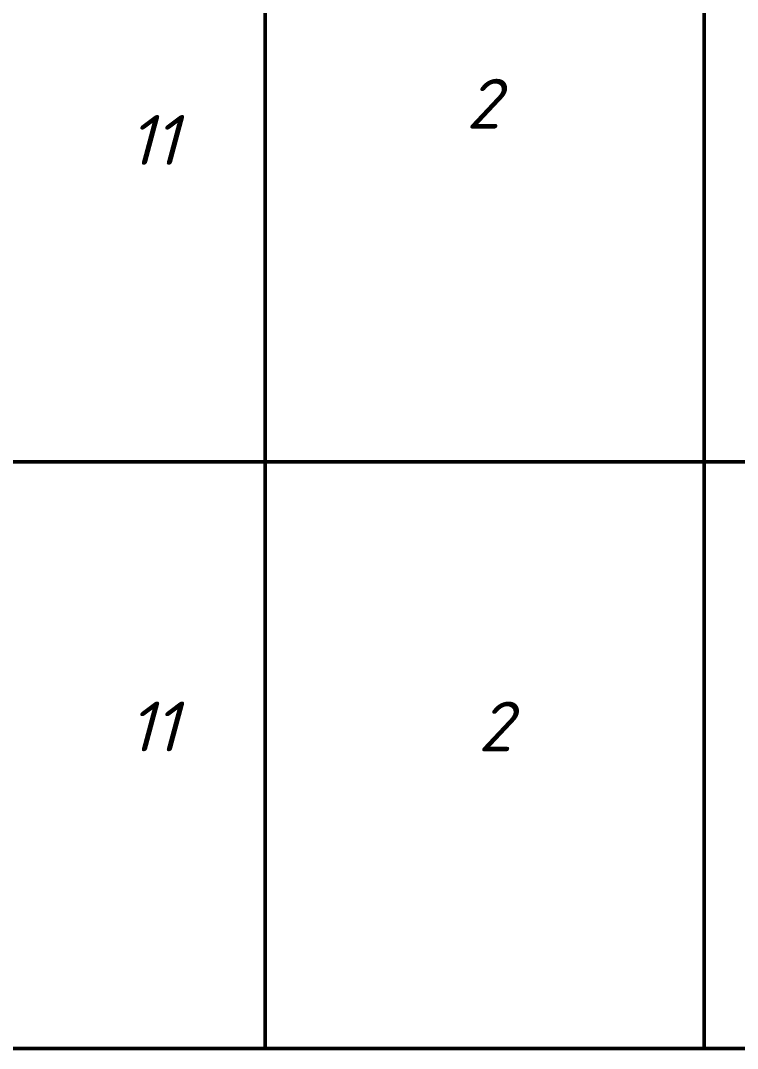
# Model space of a CAD drawing. Header units: millimetres. Extents: x 2279 to 5236, y 896 to 2828.
# Drawn here: x 4178 to 4213.9, y 1819.5 to 1871 of the extents above; entities that cross this region are included whole.
import ezdxf

# ---------------------------------------------------------------- set-up
doc = ezdxf.new("R2010")
doc.units = ezdxf.units.MM
doc.layers.add('PDF _!!ТОНКАЯ', color=7, linetype='Continuous')
doc.layers.add('PDF _Текст', color=7, linetype='Continuous')
doc.styles.add('PDF ISOCPEUR Italic', font='isocpeui.ttf')

msp = doc.modelspace()

# ---------------------------------------------------------------- linework, layer by layer
at = {"layer": 'PDF _!!ТОНКАЯ', "lineweight": 50}
for points in [[(4272.232, 1819.495), (3975.254, 1819.495), (3975.254, 1941.977), (4282.378, 1941.977), (4282.223, 1912.004), (3975.254, 1912.004)], [(4190.23, 1941.977), (4190.23, 1819.495)], [(4212.244, 1941.977), (4212.244, 1819.495)], [(3975.254, 1848.908), (4282.223, 1848.908)]]:
    msp.add_lwpolyline(points, dxfattribs=at)
at = {"layer": 'PDF _!!ТОНКАЯ', "lineweight": 25}
msp.add_lwpolyline([(3975.254, 1819.495), (4272.232, 1819.495)], dxfattribs=at)

# ---------------------------------------------------------------- texts
at = {"layer": 'PDF _Текст', "attachment_point": 7, "style": 'PDF ISOCPEUR Italic'}
for s, insert, char_height in [('2', (4200.306, 1865.622), 2.5), ('11', (4183.374, 1863.803), 2.4999), ('11', (4183.374, 1834.391), 2.4999), ('2', (4200.901, 1834.391), 2.5)]:
    msp.add_mtext(s, dxfattribs=dict(at, insert=insert, char_height=char_height))

doc.saveas('drawing.dxf')
